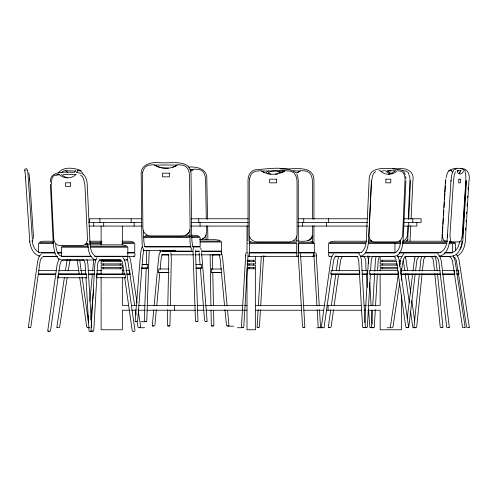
<?xml version="1.0" encoding="UTF-8"?>
<svg xmlns="http://www.w3.org/2000/svg" width="494" height="494" viewBox="0 0 494 494"><rect width="100%" height="100%" fill="white"/><g stroke="black" fill="none" stroke-linecap="round" stroke-linejoin="round"><path stroke-width="0.74" d="M195.544 252.255L197.958 320.995M167.404 325.453L167.725 309.639M167.806 305.829L168.775 258.479L168.238 254.472L168.608 254.818M169.955 325.453L170.263 310.362M170.362 305.767L171.332 258.115L170.825 252.737M447.459 234.347L447.515 237.707M144.291 320.995L146.224 267.804M146.335 264.753L146.588 250.217M141.216 268.156L147.644 268.156L147.774 264.58L142.136 264.518M146.774 320.995L149.194 250.384M371.482 180.755L368.604 241.152C367.962 246.599 366.82 255.071 360.293 256.38M405.926 180.687L403.048 241.152C402.4 246.599 401.258 255.071 394.731 256.38L360.2 256.38M407.958 225.875C407.352 230.766 409.051 238.046 403.604 240.825M408.291 218.953L409.977 177.92L408.31 172.634L406.266 171.134L402.53 170.609L402.925 170.381M407.68 240.64L408.371 226.159M408.699 219.299L410.545 180.421M410.02 241.152L410.749 225.844M411.076 218.953L412.898 180.687C414.503 171.881 407.21 167.861 399.3 168.658C389.649 169.782 368.549 163.792 369.135 180.353L366.264 240.64C365.751 245.117 365.227 249.544 361.324 252.422M90.982 330.622L94.805 264.654L95.577 260.48L97.108 257.646M364.813 322.631L368.413 260.511L369.135 256.602M398.547 274.164L369.598 274.164L369.802 270.595L370.352 270.527M370.401 273.904L367.326 327.003L366.715 327.732M370.58 270.86L371.321 259.517L372.204 257.164L373.464 256.374L372.921 256.435L393.613 256.392L394.99 257.393L395.997 259.375M371.537 327.003L372.501 310.362M372.766 305.755L374.631 273.546M374.767 271.249L375.477 259.517L376.107 256.602M374.304 327.003L375.304 309.695M375.526 305.885L377.379 273.904M377.558 270.86L378.194 260.184L379.182 257.164M241.443 327.003L245.784 253.65L246.216 252.891M243.77 327.003L247.704 260.628M247.76 259.665L247.982 255.892M257.096 327.003L258.127 309.615M258.343 305.891L261.295 256.083M259.424 327.003L260.455 309.621M260.678 305.842L263.635 255.892M441.846 240.597L445.502 180.335M442.488 232.804L442.859 226.647M443.001 224.338L443.371 218.181M443.513 215.872L443.84 210.481M444.026 207.406L444.353 202.015M444.495 199.706L444.872 193.549M444.964 192.012L445.335 185.855M445.477 183.546L445.835 179.248M466.003 181.236L462.779 234.347L462.112 237.707M466.515 180.384L462.859 240.597L461.415 246.821L460.068 249.328M465.583 230.223L465.719 227.944M466.089 221.874L466.182 220.355M466.595 213.519L466.688 212M467.058 205.924L467.194 203.645M467.565 197.569L467.657 196.05M468.071 189.214L468.164 187.695M447.113 240.597L451.028 180.335M135.134 320.995L140.648 252.953L141.587 247.747L142.649 246.79M137.628 320.995L142.902 255.552L143.711 250.211M33.271 238.707L33.382 234.903L29.455 176.599L28.837 172.826M193.111 249.884L193.463 247.611M88.068 320.353L88.494 315.783M89.834 301.309L92.378 273.886M92.656 270.842L93.718 259.838M90.871 319.587L93.625 289.824M152.3 325.453L153.782 309.664M154.14 305.86L158.494 259.412C159.173 256.849 158.488 252.588 161.266 251.248M169.072 272.614L158.481 272.546L158.815 268.977L168.417 268.977M154.869 325.453L156.351 309.633M156.709 305.817L159.858 272.225M160.142 269.174L161.192 258.337L162.199 254.663L161.822 254.885L168.602 254.885M210.148 254.713L210.913 305.706M450.911 181.236L451.695 174.956L453.14 171.134M413.978 327.003L419.363 274.071M419.672 271.033L420.894 259.387L421.728 256.602M422.08 273.985L416.677 327.003L416.065 327.732M422.389 270.947L423.63 259.683L424.772 257.294L426.378 256.435M50.4 182.132C49.789 170.041 65.609 172.381 73.217 172.276M400.708 240.64C400.189 245.117 399.665 249.544 395.762 252.422M407.266 318.093L412.589 274.071M412.959 271.033L414.676 258.319M408.766 327.003L415.182 273.985M415.547 270.947L416.745 261.06C416.825 259.146 418.282 256.398 420.233 256.435M28.393 327.003L37.735 260.813L39.014 256.689L41.379 253.823M47.764 330.622L57.137 264.481L59.07 258.739M57.792 277.782L58.298 274.213L86.536 274.213L86.746 277.782L57.248 277.721M321.341 327.003L330.789 260.338L331.752 256.658L333.481 253.836M359.681 274.164L330.826 274.102L331.332 270.527L359.675 270.527M324.144 327.003L331.647 274.047M332.079 271.008L333.765 259.69L334.846 257.288L336.087 256.392L335.574 256.016M328.319 327.003L330.764 309.726M331.412 305.168L335.827 274.016M336.26 270.971L337.933 259.338L338.81 256.479M333.567 309.738L331.122 327.003L330.344 327.732M334.21 305.181L338.625 274.047M339.051 271.008L340.736 259.69L341.823 257.288L343.151 256.435M56.89 327.003L64.424 277.4M65.455 270.613L67.147 259.714M67.697 270.595L68.092 270.595M67.135 277.708L59.651 327.003L59.28 327.639L57.977 327.732M68.178 270.854L70.129 259.529M390.353 327.003L398.399 273.972M399.553 266.365L400.473 260.282M400.869 273.386L401.505 270.595M399.615 283.192L392.971 327.003L392.094 327.732M401.455 271.052L402.95 261.19C403.339 258.992 404.314 256.614 406.784 256.435M449.559 241.196C448.966 247.321 446.002 255.213 439.104 256.263M459.506 241.899C458.969 246.105 457.061 250.402 452.986 252.323M462.162 241.196C461.742 245.03 460.667 248.84 458.42 252.02C454.258 258.448 445.854 256.003 439.524 256.38M316.277 255.398L315.938 256.219M445.977 177.92L447.471 172.634L448.855 171.134L451.751 170.381M58.403 173.159C62.664 166.12 74.588 167.843 81.214 170.597M400.671 259.257L400.937 258.276M414.645 258.405L415.368 256.497M446.582 243.851C445.705 247.284 443.84 250.748 440.376 252.323M224.572 305.879L220.139 258.671L219.145 254.651L219.546 254.885L212.012 254.885L212.982 254.713L212.519 258.146L212.71 269.008M460.883 170.609L459.247 173.264M463.471 170.696C462.773 174.925 457.53 175.29 457.172 170.696M195.76 250.032L195.581 250.254M312.313 236.978L311.214 238.954L307.886 241.282M455.431 171.751L454.227 175.197L453.43 181.619L449.972 234.78L450.423 240.522L451.516 241.881L459.871 241.881L461.137 240.522L462.1 236.978L465.793 181.619L465.83 175.197L465.076 171.751M213.105 254.49L212.982 254.713M267.452 173.795L268.273 172.634L271.262 171.134L275.819 170.683M402.141 255.682L403.888 253.755M75.662 170.696L73.958 172.659M83.017 174.376L82.294 172.634L80.713 171.134L78.027 170.609L76.335 172.548M329.856 256.016L329.368 256.38M336.828 256.016L336.34 256.38M453.115 170.813L453.881 169.843L455.777 168.942M407.964 239.479L406.056 241.196M265.148 256.016L264.611 256.38M61.762 172.634L63.17 171.134L65.795 170.609L67.709 172.548M143.803 250.075L143.6 250.335M204.738 237.404L201.731 239.646M266.192 172.548L268.409 170.813M187.294 233.835L188.906 232.328M76.132 174.314C71.667 179.186 63.473 178.914 58.916 174.314L56.625 174.635M395.558 170.609L392.915 172.548L390.408 173.616M448.54 170.597C453.331 167.948 461.273 166.947 465.453 170.967M459.13 173.264L460.056 172.548M55.1 174.851L52.988 176.401L51.895 178.816L51.154 185.238L53.685 238.398C53.858 241.64 55.952 245.29 59.496 245.499L82.325 245.499C85.826 245.333 87.648 241.541 87.463 238.398L84.937 185.238L83.585 178.816L82.257 176.401L80.565 175.24M375.78 171.622L374.088 172.783L372.76 175.197L371.408 181.619L368.876 234.78C368.697 237.923 370.512 241.714 374.014 241.881L396.843 241.881C400.393 241.671 402.486 238.022 402.659 234.78L405.08 178.241L404.45 175.197L403.351 172.783L401.245 171.233L397.423 170.696C392.872 175.296 384.678 175.568 380.213 170.696L378.923 170.875M86.314 244.116L87.265 243.462M206.288 218.935L205.603 179.68L205.189 176.37L204.102 173.406L202.472 171.085L199.557 169.578L194.414 169.059L190.968 170.998M457.29 255.904C462.736 253.28 464.731 246.778 465.317 241.196L468.985 180.73C470.362 174.728 467.565 167.664 460.303 168.658M312.43 218.953L312.43 181.236L312.06 177.92L310.985 174.956L309.337 172.634L306.354 171.134L301.031 170.609L296.067 173.03M190.184 171.109L193.111 169.498L189.622 169.275M176.049 165.935L172.777 167.256M281.778 172.548L283.056 171.943M297.345 172.659L299.241 171.764M93.138 331.351L93.749 330.622L97.546 265.105L98.059 262.172L99.665 260.011L120.166 260.054M336.087 256.392L357.625 256.435M461.532 241.881L462.588 241.535M40.07 241.918L43.521 241.233L53.432 241.233M454.702 274.102L454.171 270.595M248.957 256.38L249.575 255.651L249.575 236.503M297.66 256.38L298.283 255.651L298.283 244.079M330.134 241.918L334.049 241.233L366.671 241.233M145.329 235.91L147.311 235.403M367.264 256.38L368.518 256.065M249.458 241.918L251.465 241.412M456.907 168.707L455.542 168.991M458.407 170.751L457.308 170.98M433.886 256.38L435.078 256.145M388.327 174.104L389.896 173.789M55.371 175.469L59.539 174.648M422.006 270.595L422.339 270.527M421.641 274.164L421.975 274.102M457.043 274.164L458.914 274.102L458.37 270.527L458.037 270.595L458.364 272.737M200.163 239.497C206.943 239.115 207.319 230.933 206.412 225.863M275.393 174.104L277.597 173.789M381.454 171.134L384.48 170.714M124.97 277.782L125.519 277.721L125.013 274.145L96.225 274.213M369.598 274.164L398.331 274.102M405.018 270.595L405.574 270.595M405.525 274.164L406.068 274.102M221.287 272.614L211.451 272.614L211.376 269.039L212.124 269.039M211.451 272.614L221.275 272.546M195.939 264.518L201.509 264.518L201.793 268.088L196.032 268.156M314.579 252.866L315.74 252.891L316.172 253.65L319.266 305.891M387.42 171.029L391.044 170.751M154.449 165.021L177.297 165.021M280.079 168.781C290.089 170.393 314.023 163.168 313.937 180.39L313.937 219.33M261.585 171.029L284.723 171.029M277.968 170.992L284.495 170.751M168.497 168.09L162.625 167.88M66.554 170.751L75.594 171.029M293.121 170.751L300.377 171.029M388.642 170.751L394.854 170.751M457.271 170.751L460.76 170.751M63.127 174.37L75.897 174.648M141.648 218.768L89.704 218.768L89.704 222.43M191.067 218.768L248.21 218.768M298.401 218.768L367.604 218.768M404.055 218.768L421.11 218.768L421.11 222.43L404.055 222.43M88.432 222.43L141.747 222.43M191.067 222.43L248.21 222.43M297.833 222.43L367.604 222.43M89.192 226.085L141.747 226.085M191.067 226.085L248.42 226.085M297.833 226.085L367.598 226.085M403.4 226.085L416.862 226.085L416.862 222.43M185.633 235.224L190.215 235.224M191.264 235.224L196.371 235.403L198.36 235.91M144.001 236.669L190.641 236.669M191.308 236.669L199.681 236.669M143.705 237.565L189.443 237.565M191.592 237.565L200.15 237.565L200.15 246.166M199.619 239.683L215.612 239.683L219.861 240.368M200.021 241.128L221.164 241.128M293.417 241.165C299.105 240.356 306.601 243.307 311.016 238.336C313.616 234.718 311.949 229.969 312.43 225.875M447.41 241.165L444.223 240.825L443.377 239.849L442.42 236.447M89.303 241.233L101.869 241.233M121.95 241.233L129.576 241.233L133.238 241.918M368.154 241.233L371.951 241.233M399.171 241.233L400.708 241.233M402.653 241.233L447.508 241.233M200.119 242.023L221.621 242.023L221.621 250.625M39.014 242.678L53.432 242.678M89.852 242.678L101.295 242.678M122.339 242.678L134.362 242.678M249.791 242.678L296.517 242.678M298.277 242.678L313.851 242.678M328.936 242.678L365.27 242.678M368.308 242.678L400.751 242.678M402.283 242.678L447.2 242.678M449.509 242.678L455.246 242.678M53.432 243.579L38.643 243.579L38.643 252.175M86.617 243.579L88.043 243.579L88.043 245.012M89.618 243.579L101.826 243.579M121.919 243.579L134.757 243.579L134.757 252.175M247.642 243.579L248.112 243.579M249.458 243.579L296.851 243.579M298.197 243.579L314.32 243.579L314.32 252.175M365.535 243.579L328.516 243.579L328.516 252.175M368.567 243.579L400.628 243.579M402.159 243.579L446.786 243.579M449.095 243.579L452.43 243.579L452.43 252.175M453.214 243.579L455.629 243.579L455.629 250.742M85.122 244.851L88.191 244.851M89.667 244.851L122.29 244.851L126.205 245.537M61.824 246.296L88.037 246.296M91.075 246.296L127.409 246.296M144.865 246.623L190.826 246.623M193.08 246.623L200.045 246.623M145.094 246.957L190.684 246.957M192.827 246.957L199.761 246.957M88.531 247.191L61.404 247.191L61.404 255.793M90.81 247.191L127.829 247.191L127.829 255.793M143.211 250.427L175.642 250.372M162.125 251.082L193.247 251.082M195.525 251.082L199.335 251.082M201.62 251.082L221.522 251.082M162.427 251.415L193.191 251.415M195.476 251.415L199.273 251.415M201.552 251.415L221.238 251.415M39.088 252.632L54.958 252.632M57.248 252.632L61.818 252.632M127.785 252.632L134.671 252.632M247.747 252.632L248.21 252.632M249.532 252.632L296.777 252.632M298.098 252.632L314.215 252.632M328.609 252.632L361.435 252.632M365.48 252.632L395.941 252.632M399.133 252.632L441.136 252.632M445.174 252.632L452.343 252.632M41.774 252.965L54.97 252.965M57.255 252.965L61.818 252.965M127.353 252.965L134.43 252.965M249.736 252.965L296.573 252.965M298.061 252.965L313.931 252.965M328.868 252.965L359.527 252.965M365.344 252.965L394.589 252.965M399.226 252.965L438.931 252.965M444.192 252.965L452.109 252.965M168.923 254.83L162.112 254.731M171.097 254.83L193.592 254.83M195.031 254.83L199.582 254.83M201.083 254.83L220.769 254.83L221.386 254.101L221.386 251.903M61.497 256.25L90.859 256.25M94.91 256.25L127.736 256.25M43.46 256.38L57.193 256.38M126.847 256.38L134.387 256.38L134.911 255.651L134.911 253.453M298.512 256.38L248.649 256.38L248.112 256.016L248.025 253.755M300.741 256.38L313.313 256.38L313.937 255.651L313.937 253.453M332.153 256.38L328.806 256.287L328.522 253.453M334.852 256.38L357.749 256.38M397.689 256.38L402.449 256.38M404.987 256.38L436.171 256.38L405.5 256.435M57.421 256.435L44.404 256.435C41.743 256.516 40.341 259.393 40.057 261.715L30.838 327.003L30.498 327.639L28.973 327.732M360.676 256.435L363.652 256.392C367.511 259.616 364.881 265.723 366.301 270.663M439.975 256.435L449.528 256.435M61.756 256.584L91.001 256.584M94.879 256.584L127.477 256.584M95.564 259.998L61.614 259.998C57.779 259.64 55.902 255.602 54.729 252.434M99.313 259.998L121.147 259.998M124.185 259.998L127.538 259.906L127.816 257.071M101.116 260.239L121.586 260.239M247.006 260.239L255.497 260.239L255.497 256.448M396.305 260.239L380.152 260.239L380.152 256.448M399.109 260.239L400.628 260.239M122.345 261.462L101.116 261.462L101.116 263.901L122.345 263.901L122.345 262.067M247.006 261.462L255.497 261.462L255.497 263.901L247.006 263.901M396.836 261.462L380.152 261.462L380.152 263.901L397.046 263.901M399.109 261.462L400.628 261.462M399.109 263.901L400.628 263.901M142.198 264.58L147.774 264.58M247.006 265.117L255.497 265.117L255.497 267.557L247.006 267.557M397.787 265.117L380.152 265.117L380.152 267.557L397.787 267.557M141.883 268.088L147.644 268.156M196.081 268.088L201.793 268.088M397.787 268.779L380.152 268.779L380.152 271.064M211.376 269.039L221.72 268.977M56.464 270.595L38.804 270.527M58.767 270.527L78.855 270.595M80.392 270.595L85.771 270.595M88.074 270.595L94.607 270.527M96.836 270.527L101.826 270.595M122.197 270.527L124.118 270.595M126.038 270.527L129.885 270.527M361.75 270.595L367.091 270.595L367.295 274.164L361.966 274.164M369.802 270.595L398.041 270.595M401.165 270.595L440.271 270.527M442.272 270.527L454.536 270.527M456.067 270.527L458.37 270.527M158.481 272.546L168.324 272.546M55.736 274.102L38.297 274.102L55.736 274.164M58.767 274.102L79.244 274.164M81.041 274.102L86.438 274.102M87.975 274.102L94.916 274.102M96.454 274.102L101.85 274.102M126.569 274.102L130.428 274.102M330.826 274.102L359.891 274.102M362.182 274.102L367.295 274.164M400.758 274.102L440.444 274.102M442.531 274.102L455.067 274.102M456.604 274.102L458.914 274.102M58.514 274.145L86.536 274.213M88.364 274.164L94.527 274.164M125.013 274.145L96.775 274.145L96.565 277.721L125.519 277.721M126.958 274.164L130.039 274.164L129.496 270.595M400.961 274.164L440.512 274.164M442.334 274.164L454.733 274.164M128.471 305.366L122.345 305.366L122.345 277.165M131.54 305.366L136.9 305.366M138.431 305.366L145.322 305.366M146.854 305.366L195.636 305.366M197.168 305.366L204.071 305.366M205.603 305.366L243.172 305.366M244.703 305.366L247.006 305.366M255.497 305.366L301.501 305.366M303.631 305.366L325.021 305.366M326.546 305.366L361.009 305.366M364.072 305.366L366.369 305.366M367.9 305.366L380.152 305.366L380.152 274.114M130.002 310.244L122.345 310.244L122.345 329.764L101.116 329.764L101.116 277.165M131.54 310.244L136.134 310.244M138.431 310.244L145.322 310.244M146.854 310.244L195.636 310.244M197.168 310.244L204.071 310.244M205.745 310.244L247.006 310.244M255.497 310.244L301.501 310.244M303.631 310.244L323.49 310.244M326.546 310.244L361.775 310.244M364.072 310.244L365.603 310.244M367.9 310.244L380.152 310.244L380.152 329.764L401.387 329.764L401.387 295.455M135.189 321.359L136.906 321.359M144.544 321.359L146.409 321.359M195.84 321.359L197.705 321.359M205.343 321.359L207.06 321.359M135.393 321.625L136.795 321.625M144.754 321.625L146.261 321.625M195.988 321.625L197.495 321.625M205.455 321.625L206.85 321.625M140.957 321.724L144.841 321.724M152.35 325.818L153.986 325.818M167.781 325.818L169.652 325.818M211.617 325.818L213.494 325.818M227.289 325.818L228.926 325.818M152.553 326.083L153.887 326.083M167.985 326.083L169.491 326.083M211.784 326.083L213.285 326.083M227.388 326.083L228.722 326.083M228.889 326.182L233.489 326.182M28.405 327.368L28.961 327.368M56.909 327.368L57.656 327.368M87.494 327.368L89.136 327.368M139.932 327.368L140.679 327.368M241.504 327.368L243.32 327.368M257.158 327.368L258.973 327.368M302.989 327.368L304.804 327.368M318.642 327.368L320.458 327.368M321.372 327.368L322.452 327.368M328.343 327.368L329.43 327.368M363.658 327.368L366.264 327.368M370.63 327.368L373.236 327.368M390.371 327.368L390.766 327.368M406.21 327.368L407.13 327.368M407.464 327.368L408.55 327.368M414.009 327.368L415.528 327.368M441.685 327.368L442.89 327.368M448.33 327.368L449.25 327.368M464.693 327.368L465.095 327.368M468.633 327.368L469.281 327.368M28.553 327.639L28.955 327.639M57.069 327.639L57.699 327.639M87.666 327.639L88.988 327.639M139.888 327.639L140.518 327.639M241.714 327.639L243.184 327.639M257.368 327.639L258.837 327.639M303.125 327.639L304.594 327.639M318.778 327.639L320.248 327.639M321.545 327.639L322.446 327.639M328.516 327.639L329.424 327.639M363.812 327.639L366.103 327.639M370.79 327.639L373.081 327.639M390.519 327.639L390.853 327.639M406.377 327.639L407.062 327.639M407.47 327.639L408.377 327.639M414.182 327.639L415.349 327.639M441.784 327.639L442.717 327.639M448.398 327.639L449.089 327.639M464.613 327.639L464.94 327.639M468.578 327.639L469.127 327.639M88.043 327.732L89.284 327.732M139.611 327.732L138.067 327.368L137.048 321.131M140.024 327.732L144.674 327.732M237.466 327.732L241.399 327.732M316.833 327.732L324.496 327.732M371.5 327.732L374.279 327.732M387.228 327.732L391.236 327.732M412.947 327.732L415.744 327.732M440.938 327.732L440.222 327.003L434.8 273.8M448.453 327.732L447.027 327.639L446.7 327.003L438.777 261.592C438.678 259.449 437.085 256.411 434.881 256.435M464.274 327.732L462.847 327.639L462.489 327.003L452.59 261.715C452.171 259.288 451.065 256.633 448.33 256.435M467.528 327.732L466.564 327.003L458.444 273.904M47.795 330.986L48.881 330.986M91.069 330.986L92.687 330.986M47.967 331.252L48.875 331.252M90.235 331.252L92.526 331.252M133.893 331.252L134.8 331.252M49.079 331.351L50.19 331.252L50.567 330.622L59.823 265.278L61.046 261.45L62.726 260.011L83.424 260.054L82.875 259.992L84.134 260.776L85.024 263.135L85.765 274.479M89.037 331.351L91.816 331.351M133.689 331.351L132.577 331.252L132.201 330.622L124.692 277.659M188.584 167.108C196.501 166.287 207.517 168.837 206.832 178.834L207.542 219.299M392.322 168.658L400.276 169.794L402.727 170.831M147.774 250.427L146.718 250.254M430.2 256.435L430.706 256.485L430.373 256.417C432.583 256.966 433.189 259.276 433.559 261.592L434.492 270.749M356.748 256.435L356.199 256.374L357.014 256.602L357.897 257.707L358.724 260.641L362.59 327.003L363.207 327.732M367.091 270.595L366.548 270.595M331.332 270.527L331.875 270.595M86.197 277.721L86.746 277.782M268.711 173.789L270.916 174.104M449.497 241.566L451.516 241.881M39.847 256.145C33.246 254.75 30.35 247.259 29.708 241.214M434.893 270.595L434.566 270.595M434.924 274.102L435.257 274.164M76.903 172.56L81.306 173.413M67.493 177.618L64.905 176.883L61.2 174.573M371.599 241.047L369.074 239.849M160.488 167.429L161.902 167.775M310.498 241.412L312.504 241.918M96.052 259.998C89.525 258.689 88.383 250.217 87.734 244.765M61.41 256.207C57.242 254.997 55.964 248.587 55.637 244.258M453.128 256.485L455.073 257.837L456.24 260.196L457.981 270.854M449.361 241.412L450.973 241.918M313.005 256.38L312.467 256.016M297.351 256.38L296.733 255.651L296.733 244.079M264.302 256.38L263.765 256.016M144.162 250.372L143.853 250.273C141.235 245.864 142.426 240.01 141.821 235.076L141.185 174.629C140.191 164.372 151.652 161.785 159.648 162.649C169.374 164.033 191.215 158.055 191.042 174.382L191.684 234.693L191.944 241.177L192.765 246.673M126.977 259.998L126.489 259.634M392.045 173.715L389.667 172.659L387.185 170.696M390.099 173.616L387.697 172.548L385.24 170.609M159.784 167.256L156.487 165.935M134.121 256.38L133.658 256.016M27.121 170.381L27.726 170.609L32.474 241.165M394.558 256.38L394.126 256.016M77.472 170.381L78.027 170.609M65.301 170.381L65.795 170.609M280.184 172.548L276.578 170.609M278.375 171.764L280.271 172.659M263.253 171.943L264.531 172.548M39.112 252.323C34.561 250.347 32.598 245.203 32.116 240.578M82.973 174.215C86.11 176.321 86.851 180.464 87.21 183.972L90.075 244.258C90.593 248.735 91.118 253.163 95.021 256.034M437.845 253.885L440.08 256.75L441.278 260.937L449.274 327.003M358.761 253.589L360.453 256.009L361.441 259.968L365.356 327.003M295.764 172.548C284.933 165.478 267.692 169.065 255.305 169.794C250.415 170.696 247.926 175.79 248.025 180.39L248.025 241.084M314.394 256.343L313.962 255.589M298.74 256.343L298.308 255.589M122.858 257.454L124.241 259.511M191.956 250.273C188.844 244.16 190.567 236.398 189.869 229.729M456.363 254.453L458.346 257.664L459.179 260.807L469.3 327.003M25.027 170.696L24.731 170.115M452.615 172.548L451.176 170.609M369.889 327.639L368.561 309.639M403.82 171.733L405.278 174.524M453.282 255.88L455.067 260.807L465.107 327.003M397.275 255.12L397.8 256.09M434.732 256.009L436.048 259.838L437.209 270.842M405.061 256.732L406 259.795L407.587 270.78M398.09 256.732L399.022 259.795M124.507 260.091L125.556 263.957L134.998 330.622M397.701 255.88L398.17 256.917M124.148 259.301L124.593 260.276M129.428 256.479L130.564 260.282L137.036 302.871M296.826 174.147L297.623 176.055L298.283 180.39L298.283 241.084M367.425 256.009L368.271 258.955L368.648 263.345M86.913 259.424L87.926 264.129L91.618 327.781M221.51 252.558L222.633 257.924L227.123 305.718M226.524 325.818L224.931 309.682M200.694 247.71L201.262 250.192M144.662 246.673L143.84 241.177L143.538 230.883M77.113 259.832L79.244 274.102M127.637 259.807L134.627 305.193M159.963 250.192L160.408 251.946M54.673 252.28L53.296 244.765L50.419 184.305M403.345 260.813L404.79 270.811M245.685 255.398L245.759 255.861M138.073 309.713L140.697 327.003M135.319 309.75L136.122 315.061M408.019 273.83L410.718 292.893M411.798 300.519L414.719 321.112M405.222 273.855L409.322 302.822M410.514 311.208L412.749 327.003M399.208 260.863L408.575 327.003M398.145 271.305L398.448 273.448M396.515 261.659L405.778 327.003M122.864 264.753L124.266 274.627M79.732 260.282L81.769 274.732M82.09 277.017L88.537 322.644M79.67 277.196L86.703 327.003M199.082 252.817L200.101 264.914M29.467 178.118L29.689 180.075M405.722 176.414L405.938 178.513M437.517 273.886L442.927 327.003M201.571 252.57L207.116 320.995M227.555 310.325L228.969 325.453M27.213 170.418L26.824 168.707L24.891 169.078L24.922 172.32M25.293 176.685L25.466 178.735M200.348 267.958L204.621 320.995M25.163 172.659L25.435 176.722M25.54 178.241L29.819 241.881M319.488 309.615L320.52 327.003M313.857 253.842L316.932 305.792M317.16 309.621L318.192 327.003M300.525 253.712L304.866 327.003M298.308 255.633L302.538 327.003M369.759 282.593L371.099 305.687M371.365 310.306L372.167 324.163M366.48 273.719L367.277 287.477M359.613 271.292L359.774 274.102M85.937 277.523L89.019 330.622M195.476 320.995L193.037 252.224M212.772 272.071L213.464 305.761M213.562 310.362L213.871 325.453M211.006 310.318L211.321 325.453M207.659 226.172L207.888 239.152M205.936 234.946L206.017 239.534M442.254 234.175L442.278 236.021M412.793 218.768L412.793 222.43M408.754 222.43L408.754 226.085M401.387 256.448L401.387 257.961M401.387 268.779L401.387 271.064M401.387 274.114L401.387 280.209M399.263 260.239L399.263 261.462M394.941 243.579L394.941 252.175M382.276 260.239L382.276 261.462M382.276 263.901L382.276 265.117M382.276 267.557L382.276 268.779M328.362 218.768L328.362 222.43M328.078 305.366L328.078 310.244M326.435 222.43L326.435 226.085M313.937 225.783L313.937 243.406M312.387 235.366L312.387 242.054M303.742 218.768L303.742 222.43M302.427 222.43L302.427 226.085M298.666 243.579L298.666 252.175M296.733 236.503L296.733 241.084M253.373 260.239L253.373 261.462M253.373 263.901L253.373 265.117M253.373 267.557L253.373 268.779M249.124 260.239L249.124 261.462M249.124 263.901L249.124 265.117M249.124 267.557L249.124 268.779M247.006 226.085L247.006 253.41M200.07 222.43L200.07 226.085M198.761 218.768L198.761 222.43M174.425 305.366L174.425 310.244M134.146 222.43L134.146 226.085M131.145 218.768L131.145 222.43M122.345 226.085L122.345 245.061M122.345 274.114L122.345 268.779L101.116 268.779L101.116 274.114M120.221 260.239L120.221 261.462M120.221 263.901L120.221 265.117M120.221 267.557L120.221 268.779M103.691 222.43L103.691 226.085M103.24 260.239L103.24 261.462M103.24 263.901L103.24 265.117M103.24 267.557L103.24 268.779M101.116 226.085L101.116 245.061M99.905 218.768L99.905 222.43M93.743 222.43L93.743 226.085M385.95 179.192L385.777 182.829L390.705 182.829L390.878 179.192L385.95 179.192M458.87 179.192L458.63 182.829L460.433 182.829L460.674 179.192L458.87 179.192M142.692 172.233L142.352 175.611L142.914 228.771C143.013 232.785 146.737 235.873 150.639 235.873L182.521 235.873C186.405 235.891 190.097 232.773 190.097 228.771L189.535 175.611L189.128 172.233L188.01 169.189L186.287 166.774L183.225 165.224L177.852 164.687C170.819 169.51 160.853 169.461 153.807 164.687L148.441 165.224L145.415 166.774L143.748 169.189L142.692 172.233M249.643 178.241L249.266 181.619L249.266 234.78C249.322 238.824 253.107 241.893 257.01 241.881L289.299 241.881C293.201 241.893 296.987 238.824 297.042 234.78L297.042 181.619L296.666 178.241L295.56 175.197L293.85 172.783L290.762 171.233L285.328 170.696C278.178 175.494 268.131 175.494 260.98 170.696L255.546 171.233L252.459 172.783L250.742 175.197L249.643 178.241M169.362 173.184L162.477 173.184L162.514 176.821L169.399 176.821L169.362 173.184M276.64 179.192L269.668 179.192L269.668 182.829L276.64 182.829L276.64 179.192M70.395 182.811L65.461 182.811L65.64 186.448L70.568 186.448L70.395 182.811M122.345 265.117L101.116 265.117L101.116 267.557L122.345 267.557L122.345 265.117M255.497 268.779L247.006 268.779L247.006 329.764L255.497 329.764L255.497 268.779"/></g></svg>
